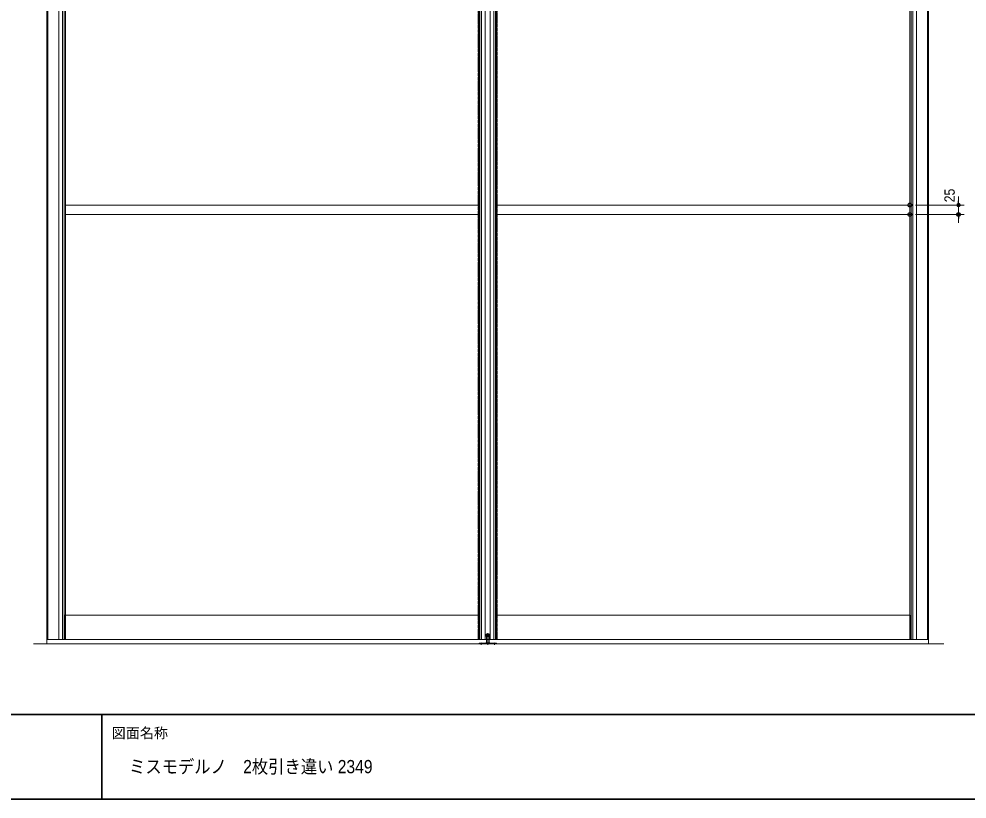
# Model space of a CAD drawing. Units: millimetres, scale not verified. Extents: x -4547 to 4547, y -2284 to 2284.
# Drawn here: x -3174 to -648, y -2078 to 0 of the extents above; entities that cross this region are included whole.
import ezdxf
from ezdxf.enums import TextEntityAlignment as Align

# ---------------------------------------------------------------- set-up
doc = ezdxf.new("R2010")
doc.units = ezdxf.units.MM
doc.header["$LTSCALE"] = 20
doc.header["$PDMODE"] = 32
doc.header["$PDSIZE"] = 10
for name, pattern in [('USER2', [10.5, 8, -0.5, 0.5, -0.5, 0.5, -0.5]), ('USER3', [1.11, 0.71, -0.4]), ('USER4', [2.91, 1.76, -0.4, 0.35, -0.4])]:
    doc.linetypes.add(name, pattern=pattern)
for name, color, linetype, lineweight in [('0-0_1図面枠', 7, 'Continuous', 20), ('0-1_3一般', 7, 'Continuous', 15), ('0-3_0', 7, 'Continuous', 25), ('0-5_2寸法-2', 7, 'Continuous', 15)]:
    doc.layers.add(name, color=color, linetype=linetype, lineweight=lineweight)
doc.layers.add('0-4_Defpoints', color=7, linetype='Continuous')
doc.styles.add('ＭＳ Ｐゴシック', font='')
doc.styles.get('ＭＳ Ｐゴシック').set_extended_font_data('MS PGothic')

# ---------------------------------------------------------------- blocks, each defined once
blk = doc.blocks.new('グループ-3')
at = {"layer": '0-0_1図面枠', "lineweight": 35}
for p, q in [((-60000, -37050), (60000, -37050)), ((-32250, -37050), (-32250, -41550))]:
    blk.add_line(p, q, dxfattribs=at)
blk.add_lwpolyline([(-60000, 41550), (60000, 41550), (60000, -41550), (-60000, -41550)], close=True, dxfattribs=at)
blk = doc.blocks.new('図面枠')
at = {"layer": '0-0_1図面枠'}
blk.add_blockref('グループ-3', (0, 0), dxfattribs=at)
at = {"layer": '0-0_1図面枠', "style": 'ＭＳ Ｐゴシック'}
blk.add_text('図面名称', height=550.3, dxfattribs=at).set_placement((-31725.1, -38474.8), align=Align.BOTTOM_LEFT)
blk = doc.blocks.new('グループ-37')
at = {"layer": '0-1_3一般', "linetype": 'USER2'}
for p, q in [((-12204, -33060), (-12204, 12740)), ((11796, 12740), (11796, -33060)), ((-12154, -33060), (-12204, -33060)), ((11796, -33060), (11746, -33060))]:
    blk.add_line(p, q, dxfattribs=at)
at = {"layer": '0-1_3一般'}
for p, q in [((-12154, -31780), (-12154, 12740)), ((-11565.9, 12740), (-11565.9, -33060)), ((-11364, 12740), (-11364, -33060)), ((-11282, 12740), (-11282, -33060)), ((10874, -33060), (10874, 12740)), ((10956, -33060), (10956, 12740)), ((11157.9, -33060), (11157.9, 12740)), ((11746, 12740), (11746, -31780)), ((-11204, 11440), (-11204, -9910)), ((10796, -9910), (10796, 11440)), ((-11204, -9910), (10796, -9910)), ((-11204, -9910), (-11204, -31760)), ((10796, -31760), (10796, -9910)), ((-11204, -10410), (10796, -10410)), ((-12154, -33060), (-12154, -31780)), ((-11204, -31760), (-11204, -33060)), ((-11204, -31760), (10796, -31760)), ((10796, -33060), (10796, -31760)), ((11746, -31780), (11746, -33060)), ((-12074, -33060), (-12154, -33060)), ((-11710, -33060), (-12074, -33060)), ((-11234, -33060), (-11710, -33060)), ((-11204, -33060), (-11234, -33060)), ((11746, -33060), (-11204, -33060)), ((10826, -33060), (10796, -33060)), ((11302, -33060), (10826, -33060)), ((11666, -33060), (11302, -33060)), ((11746, -33060), (11666, -33060))]:
    blk.add_line(p, q, dxfattribs=at)
at = {"layer": '0-1_3一般', "linetype": 'USER3'}
for p, q in [((-11234, -31760), (-11204, -31760)), ((-11234, -33060), (-11234, -31760)), ((10796, -31760), (10826, -31760)), ((10826, -31760), (10826, -33060))]:
    blk.add_line(p, q, dxfattribs=at)
blk = doc.blocks.new('グループ-39')
at = {"layer": '0-1_3一般', "linetype": 'USER4'}
for p, q in [((-11794, -32830), (-11799, -32830)), ((-11594, -32830), (-11794, -32830)), ((-11684, -33330), (-11684, -32720)), ((-11684, -32740), (-11684, -32730)), ((-11684, -32920), (-11684, -32740)), ((-11684, -32920), (-11684, -32740)), ((-11569, -32830), (-11594, -32830)), ((-12034, -33330), (-12034, -33210)), ((-11684, -32930), (-11684, -32920)), ((-11684, -33330), (-11684, -33190)), ((-11334, -33330), (-11334, -33210))]:
    blk.add_line(p, q, dxfattribs=at)
at = {"layer": '0-1_3一般'}
for p, q in [((-11784, -32820), (-11584, -32820)), ((-11769, -32760), (-11779, -32770)), ((-11779, -32820), (-11779, -32770)), ((-11769, -32760), (-11764, -32760)), ((-11764, -32760), (-11604, -32760)), ((-11726, -32760), (-11729, -32750)), ((-11639, -32750), (-11729, -32750)), ((-11642, -32760), (-11639, -32750)), ((-11604, -32760), (-11599, -32760)), ((-11589, -32770), (-11589, -32820)), ((-11784, -32840), (-11584, -32840)), ((-11779, -32890), (-11779, -32840)), ((-11769, -32900), (-11779, -32890)), ((-11779, -32890), (-11589, -32890)), ((-11764, -32900), (-11769, -32900)), ((-11604, -32900), (-11764, -32900)), ((-11754, -33230), (-11754, -32900)), ((-11614, -33230), (-11754, -33230)), ((-11614, -33230), (-11614, -32900)), ((-11599, -32900), (-11604, -32900)), ((-11599, -32900), (-11589, -32890)), ((-11589, -32840), (-11589, -32890))]:
    blk.add_line(p, q, dxfattribs=at)
at = {"layer": '0-1_3一般', "linetype": 'USER3'}
for p, q in [((-11764, -32760), (-11764, -32780)), ((-11642, -32780), (-11726, -32780)), ((-11642, -32880), (-11642, -32780)), ((-11604, -32780), (-11642, -32780)), ((-11604, -32760), (-11604, -32780)), ((-12084, -33290), (-12084, -33250)), ((-11984, -33250), (-11984, -33290)), ((-11764, -32900), (-11764, -32880)), ((-11734, -33270), (-11739, -33290)), ((-11739, -33290), (-11629, -33290)), ((-11734, -33230), (-11734, -33270)), ((-11734, -33230), (-11734, -33270)), ((-11684, -33273), (-11714, -33290)), ((-11654, -33290), (-11684, -33273)), ((-11634, -33270), (-11634, -33230)), ((-11634, -33270), (-11634, -33230)), ((-11629, -33290), (-11634, -33270)), ((-11604, -32900), (-11604, -32880)), ((-11384, -33290), (-11384, -33250)), ((-11284, -33250), (-11284, -33290))]:
    blk.add_line(p, q, dxfattribs=at)
at = {"layer": '0-1_3一般', "linetype": 'USER2'}
for p, q in [((-11724, -32770), (-11726, -32760)), ((-11724, -32880), (-11724, -32770)), ((-11644, -32770), (-11642, -32760)), ((-11644, -32880), (-11644, -32770)), ((-11754, -32880), (-11734, -32880)), ((-11754, -32900), (-11754, -32880)), ((-11734, -32880), (-11724, -32880)), ((-11724, -32880), (-11644, -32880)), ((-11644, -32880), (-11634, -32880)), ((-11634, -32880), (-11614, -32880)), ((-11614, -32900), (-11614, -32880))]:
    blk.add_line(p, q, dxfattribs=at)
at = {"layer": '0-1_3一般'}
for points in [[(-11599, -32760), (-11589, -32770), (-11779, -32770)], [(-11584, -33250), (-11584, -33230), (-11784, -33230), (-11784, -33250)]]:
    blk.add_lwpolyline(points, dxfattribs=at)
at = {"layer": '0-1_3一般', "linetype": 'USER3'}
for points in [[(-11726, -32880), (-11726, -32780), (-11764, -32780)], [(-11704, -32750), (-11684, -32762), (-11664, -32750)], [(-11784, -33290), (-11784, -33270), (-11584, -33270), (-11584, -33290)], [(-11604, -32880), (-11642, -32880), (-11726, -32880), (-11764, -32880)]]:
    blk.add_lwpolyline(points, dxfattribs=at)
at = {"layer": '0-1_3一般'}
blk.add_lwpolyline([(-11224, -33290), (-12144, -33290), (-12144, -33250), (-11224, -33250)], close=True, dxfattribs=at)
for centre, start, end in [((-11784, -32830), 90, 180), ((-11784, -32830), 180, 270), ((-11584, -32830), 0, 90), ((-11584, -32830), 270, 0)]:
    blk.add_arc(centre, 10, start, end, dxfattribs=at)
at = {"layer": '0-1_3一般', "linetype": 'USER3'}
for centre, start, end in [((-11784, -32830), 270, 90), ((-11584, -32830), 90, 180), ((-11584, -32830), 180, 270)]:
    blk.add_arc(centre, 10, start, end, dxfattribs=at)
blk = doc.blocks.new('グループ-47')
at = {"layer": '0-1_3一般'}
for p, q in [((-35134, -31780), (-35134, 12740)), ((-34545.9, 12740), (-34545.9, -33060)), ((-34344, 12740), (-34344, -33060)), ((-34262, 12740), (-34262, -33060)), ((-12106, -33060), (-12106, 12740)), ((-12024, -33060), (-12024, 12740)), ((-11822.1, -33060), (-11822.1, 12740)), ((-12184, -9910), (-12184, 11440)), ((-34184, -9910), (-34184, -31760)), ((-12184, -31760), (-12184, -9910)), ((-34184, -10410), (-12184, -10410)), ((-35134, -33060), (-35134, -31780)), ((-34184, -31760), (-12184, -31760)), ((-34184, -31760), (-34184, -33060)), ((-12184, -33060), (-12184, -31760)), ((-11234, -31780), (-11234, -33060)), ((-35054, -33060), (-35134, -33060)), ((-34690, -33060), (-35054, -33060)), ((-34214, -33060), (-34690, -33060)), ((-34184, -33060), (-34214, -33060)), ((-11234, -33060), (-34184, -33060)), ((-12154, -33060), (-12184, -33060)), ((-11678, -33060), (-12154, -33060)), ((-11314, -33060), (-11678, -33060)), ((-11234, -33060), (-11314, -33060))]:
    blk.add_line(p, q, dxfattribs=at)
at = {"layer": '0-1_3一般', "linetype": 'USER3'}
for p, q in [((-34214, -33060), (-34214, -31760)), ((-34214, -31760), (-34184, -31760)), ((-12184, -31760), (-12154, -31760)), ((-12154, -31760), (-12154, -33060))]:
    blk.add_line(p, q, dxfattribs=at)
at = {"layer": '0-1_3一般', "linetype": 'USER2'}
for points in [[(-35134, -33060), (-35184, -33060), (-35184, 12740), (-35134, 12740)], [(-11234, 12740), (-11184, 12740), (-11184, -33060), (-11234, -33060)]]:
    blk.add_lwpolyline(points, dxfattribs=at)
at = {"layer": '0-1_3一般'}
for points in [[(-34214, 12740), (-11234, 12740), (-11234, -31780)], [(-34184, 11440), (-34184, -9910), (-12184, -9910)]]:
    blk.add_lwpolyline(points, dxfattribs=at)
blk = doc.blocks.new('グループ-52')
at = {"layer": '0-1_3一般'}
for p, q in [((11796, -33290), (11796, 13710)), ((-35884, -33290), (12613, -33290))]:
    blk.add_line(p, q, dxfattribs=at)
blk.add_lwpolyline([(-35184, 14770), (-35184, 13710), (-35184, -33290)], dxfattribs=at)
blk = doc.blocks.new('グループ-55')
at = {"layer": '0-1_3一般'}
for name in ['グループ-52', 'グループ-39', 'グループ-47', 'グループ-37']:
    blk.add_blockref(name, (0, 0), dxfattribs=at)
blk = doc.blocks.new('_Dot')
at = {"layer": '0-3_0'}
blk.add_line((-10, 0), (-20, 0), dxfattribs=at)
for points in [[(0, 0), (-10, 0), (-9.92, 1.25)], [(0, 0), (-9.92, -1.25), (-10, 0)], [(0, 0), (-9.92, 1.25), (-9.69, 2.49)], [(0, 0), (-9.69, -2.49), (-9.92, -1.25)], [(0, 0), (-9.69, 2.49), (-9.3, 3.68)], [(0, 0), (-9.3, -3.68), (-9.69, -2.49)], [(0, 0), (-9.3, 3.68), (-8.76, 4.82)], [(0, 0), (-8.76, -4.82), (-9.3, -3.68)], [(0, 0), (-8.76, 4.82), (-8.09, 5.88)], [(0, 0), (-8.09, -5.88), (-8.76, -4.82)], [(0, 0), (-8.09, 5.88), (-7.29, 6.85)], [(0, 0), (-7.29, -6.85), (-8.09, -5.88)], [(0, 0), (-7.29, 6.85), (-6.37, 7.71)], [(0, 0), (-6.37, -7.71), (-7.29, -6.85)], [(0, 0), (-6.37, 7.71), (-5.36, 8.44)], [(0, 0), (-5.36, -8.44), (-6.37, -7.71)], [(0, 0), (-5.36, 8.44), (-4.26, 9.05)], [(0, 0), (-4.26, -9.05), (-5.36, -8.44)], [(0, 0), (-4.26, 9.05), (-3.09, 9.51)], [(0, 0), (-3.09, -9.51), (-4.26, -9.05)], [(0, 0), (-3.09, 9.51), (-1.87, 9.82)], [(0, 0), (-1.87, -9.82), (-3.09, -9.51)], [(0, 0), (-1.87, 9.82), (-0.63, 9.98)], [(0, 0), (-0.63, -9.98), (-1.87, -9.82)], [(0, 0), (-0.63, 9.98), (0.63, 9.98)], [(0, 0), (0.63, -9.98), (-0.63, -9.98)], [(0, 0), (0.63, 9.98), (1.87, 9.82)], [(0, 0), (1.87, 9.82), (3.09, 9.51)], [(0, 0), (3.09, 9.51), (4.26, 9.05)], [(0, 0), (4.26, 9.05), (5.36, 8.44)], [(0, 0), (5.36, 8.44), (6.37, 7.71)], [(0, 0), (6.37, 7.71), (7.29, 6.85)], [(0, 0), (7.29, 6.85), (8.09, 5.88)], [(0, 0), (8.09, 5.88), (8.76, 4.82)], [(0, 0), (8.76, 4.82), (9.3, 3.68)], [(0, 0), (9.3, 3.68), (9.69, 2.49)], [(0, 0), (9.69, 2.49), (9.92, 1.25)], [(0, 0), (9.92, 1.25), (10, 0)], [(0, 0), (1.87, -9.82), (0.63, -9.98)], [(0, 0), (3.09, -9.51), (1.87, -9.82)], [(0, 0), (4.26, -9.05), (3.09, -9.51)], [(0, 0), (5.36, -8.44), (4.26, -9.05)], [(0, 0), (6.37, -7.71), (5.36, -8.44)], [(0, 0), (7.29, -6.85), (6.37, -7.71)], [(0, 0), (8.09, -5.88), (7.29, -6.85)], [(0, 0), (8.76, -4.82), (8.09, -5.88)], [(0, 0), (9.3, -3.68), (8.76, -4.82)], [(0, 0), (9.69, -2.49), (9.3, -3.68)], [(0, 0), (9.92, -1.25), (9.69, -2.49)], [(0, 0), (10, 0), (9.92, -1.25)]]:
    blk.add_solid(points, dxfattribs=at)

msp = doc.modelspace()

# ---------------------------------------------------------------- linework, layer by layer
at = {"layer": '0-4_Defpoints'}
for p in [(-800.82, -495.5), (-800.82, -520.5), (-670.82, -520.5)]:
    msp.add_point(p, dxfattribs=at)
at = {"layer": '0-5_2寸法-2'}
for p, q in [((-670.82, -484.24), (-670.82, -472.99)), ((-785.82, -495.5), (-655.82, -495.5)), ((-670.82, -495.5), (-670.82, -520.5)), ((-785.82, -520.5), (-655.82, -520.5)), ((-670.82, -531.75), (-670.82, -543.01))]:
    msp.add_line(p, q, dxfattribs=at)

# ---------------------------------------------------------------- block references
at = {"layer": '0-0_1図面枠', "xscale": 0.05, "yscale": 0.05}
msp.add_blockref('図面枠', (-1340.62, 0), dxfattribs=at)
at = {"layer": '0-1_3一般', "xscale": 0.05, "yscale": 0.05}
msp.add_blockref('グループ-55', (-1340.62, 0), dxfattribs=at)
at = {"layer": '0-5_2寸法-2', "xscale": 0.5627563, "yscale": 0.5627563}
for p, rotation in [((-670.82, -495.5), 270), ((-670.82, -520.5), 90)]:
    msp.add_blockref('_Dot', p, dxfattribs=dict(at, rotation=rotation))

# ---------------------------------------------------------------- texts
at = {"layer": '0-0_1図面枠', "style": 'ＭＳ Ｐゴシック', "width": 0.9}
msp.add_text('ミスモデルノ\u30002枚引き違い 2349', height=35.38, dxfattribs=at).set_placement((-2880.54, -2019.49), align=Align.BOTTOM_LEFT)
at = {"layer": '0-5_2寸法-2', "style": 'ＭＳ Ｐゴシック', "width": 0.9}
msp.add_text('25', height=27.57, rotation=90, dxfattribs=at).set_placement((-672.68, -488.19), align=Align.BOTTOM_LEFT)

doc.saveas('drawing.dxf')
